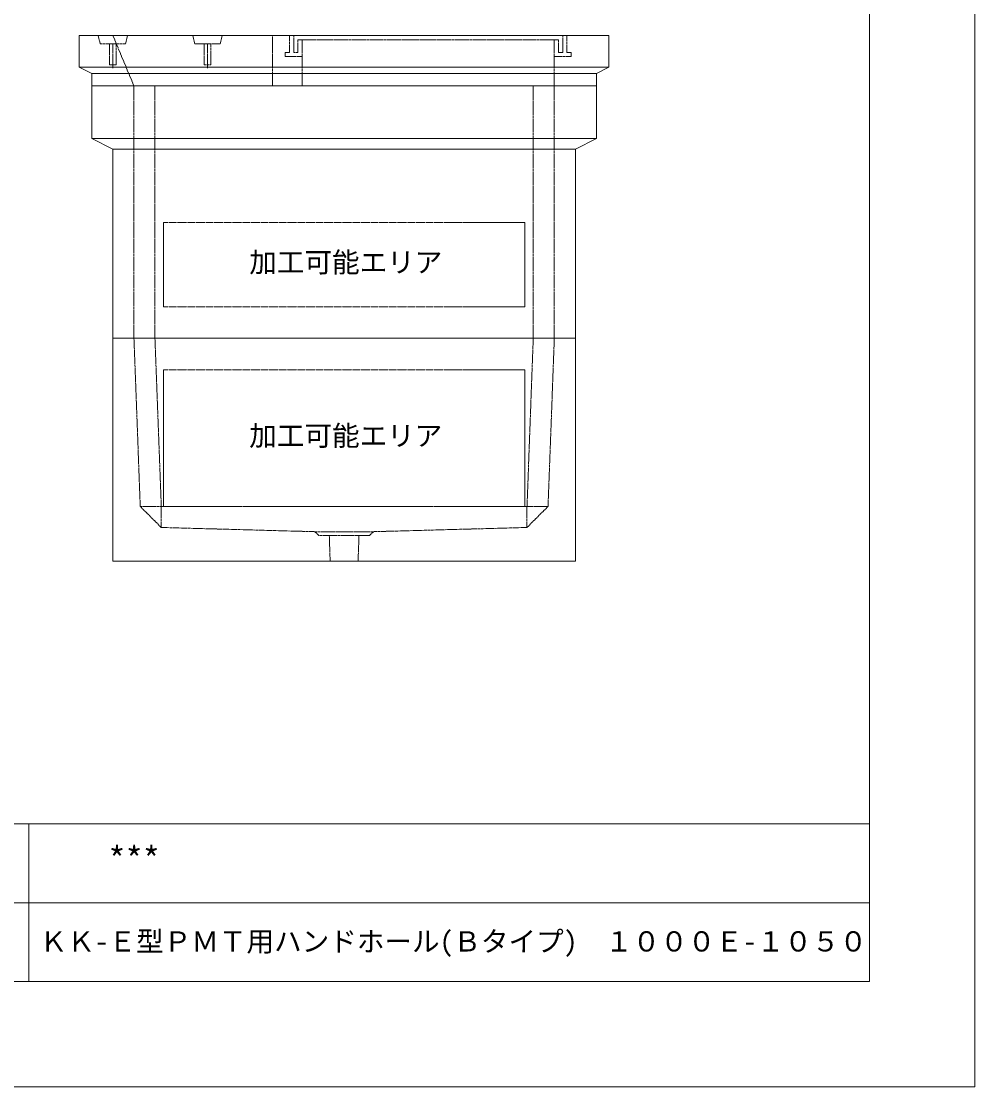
# Model space of a CAD drawing. Units: millimetres, scale not verified. Extents: x -3712 to 3712, y -2625 to 2625.
# Drawn here: x 1445 to 3712, y -2625 to -91 of the extents above; entities that cross this region are included whole.
import ezdxf
from ezdxf.enums import TextEntityAlignment as Align

# ---------------------------------------------------------------- set-up
doc = ezdxf.new("R2010")
doc.units = ezdxf.units.MM
doc.header["$LTSCALE"] = 10
doc.linetypes.add('LONG_DASHED1', pattern=[7, 6, -1])
doc.linetypes.add('LONG_DOUBLE_CHAIN', pattern=[21.8, 18, -1, 0.6, -0.6, 0.6, -1])
for name, color, linetype, lineweight in [('0-0_D-TTL', 7, 'Continuous', 9), ('0-1_Defpoints', 7, 'Continuous', 9), ('0-2_D-TTL-FRAM1', 134, 'Continuous', 9), ('0-3_D-TTL-TXT', 7, 'Continuous', 9), ('0-7_D-STR', 7, 'Continuous', 9), ('0-9_D-STR-STR5', 1, 'LONG_DOUBLE_CHAIN', 9), ('0-B_D-STR-STR2', 1, 'LONG_DASHED1', 9), ('0-C_D-STR-STR4', 134, 'LONG_DASHED1', 9)]:
    doc.layers.add(name, color=color, linetype=linetype, lineweight=lineweight)
doc.styles.add('ＭＳ ゴシック', font='')
doc.styles.get('ＭＳ ゴシック').set_extended_font_data('MS Gothic')

# ---------------------------------------------------------------- blocks, each defined once
blk = doc.blocks.new('A$C4DE05FD1')
at = {"layer": '0-0_D-TTL', "color": 134}
for p in [(57400, 38000), (2000, 2000)]:
    blk.add_line(p, (57400, 2000), dxfattribs=at)
at = {"layer": '0-1_Defpoints', "color": 134}
for p in [(59400, 42000), (0, 0)]:
    blk.add_line(p, (59400, 0), dxfattribs=at)
at = {"layer": '0-2_D-TTL-FRAM1'}
for p, q in [((19400, 5000), (57400, 5000)), ((41400, 5000), (41400, 2000)), ((32400, 3500), (57400, 3500))]:
    blk.add_line(p, q, dxfattribs=at)
blk = doc.blocks.new('A$C6F5C57E3')
at = {"layer": '0-7_D-STR', "linetype": 'LONG_DASHED1'}
for p, q in [((-5000, 0), (-4850, -4000)), ((-4500, 0), (-4350, -4000)), ((4500, 0), (4350, -4000)), ((5000, 0), (4850, -4000)), ((-4350, -4500), (-4850, -4000)), ((4850, -4000), (-4850, -4000)), ((-4350, -4500), (-4350, -4000)), ((4350, -4500), (4850, -4000)), ((4350, -4500), (4350, -4000)), ((-4350, -4500), (-700, -4600)), ((4350, -4500), (700, -4600)), ((700, -4600), (-700, -4600)), ((-600, -4690), (-700, -4600)), ((600, -4690), (-600, -4690)), ((-333, -5300), (-352.5, -4690)), ((333, -5300), (352.5, -4690)), ((600, -4690), (700, -4600))]:
    blk.add_line(p, q, dxfattribs=at)
at = {"layer": '0-7_D-STR'}
for p, q in [((5500, -5300), (5500, 0)), ((-5500, -5300), (5500, -5300))]:
    blk.add_line(p, q, dxfattribs=at)
blk.add_lwpolyline([(-5500, -5300), (-5500, 0), (5500, 0)], dxfattribs=at)
at = {"layer": '0-9_D-STR-STR5'}
for p, q in [((-4300, -750), (-4300, -4000)), ((4300, -750), (-4300, -750)), ((4300, -750), (4300, -4000)), ((4300, -4000), (-4300, -4000))]:
    blk.add_line(p, q, dxfattribs=at)
blk = doc.blocks.new('A$C19D5226F')
at = {"layer": '0-7_D-STR'}
for p, q in [((-6300, 1200), (6300, 1200)), ((-6300, 1200), (-6300, 450)), ((6300, 1200), (6300, 450)), ((-6300, 450), (6300, 450)), ((-6000, 300), (-6300, 450)), ((-6000, 300), (6000, 300)), ((-6000, 0), (-6000, 300)), ((-6000, 0), (6000, 0))]:
    blk.add_line(p, q, dxfattribs=at)
at = {"layer": '0-7_D-STR', "linetype": 'LONG_DASHED1'}
for p, q in [((-5000, 0), (-5000, 1100)), ((1000, 0), (1000, 1100)), ((1700, 0), (1700, 1200)), ((2950, 1000), (2900, 1200)), ((3550, 1000), (3600, 1200)), ((5000, 0), (5500, 1200)), ((5200, 1000), (5150, 1200)), ((5800, 1000), (5850, 1200)), ((2950, 1000), (3550, 1000)), ((5200, 1000), (5800, 1000))]:
    blk.add_line(p, q, dxfattribs=at)
at = {"layer": '0-7_D-STR'}
blk.add_lwpolyline([(6000, 0), (6000, 300), (6300, 450)], dxfattribs=at)
at = {"layer": '0-B_D-STR-STR2'}
for p, q in [((3250, 420), (3250, 1000)), ((5500, 420), (5500, 1000))]:
    blk.add_line(p, q, dxfattribs=at)
for points in [[(3330, 1000), (3330, 500), (3170, 500), (3170, 1000)], [(5580, 1000), (5580, 500), (5420, 500), (5420, 1000)]]:
    blk.add_lwpolyline(points, dxfattribs=at)
at = {"layer": '0-C_D-STR-STR4'}
for points in [[(-5300, 1200), (-5300, 800), (-5400, 800), (-5400, 700), (-5000, 700)], [(-5000, 1100), (-5100, 1100), (-5100, 800), (-5200, 800), (-5200, 1200)], [(-5000, 1100), (1000, 1100), (1100, 1100), (1100, 800), (1200, 800), (1200, 1200)], [(1300, 1200), (1300, 800), (1400, 800), (1400, 700), (1000, 700)]]:
    blk.add_lwpolyline(points, dxfattribs=at)
blk = doc.blocks.new('A$C984f1b55')
at = {"layer": '0-7_D-STR'}
for p, q in [((6000, 6000), (-6000, 6000)), ((-6000, 4750), (-6000, 6000)), ((6000, 4750), (6000, 6000)), ((-6000, 4750), (-5500, 4500)), ((-6000, 4750), (6000, 4750)), ((6000, 4750), (5500, 4500)), ((-5500, 0), (-5500, 4500)), ((5500, 4500), (-5500, 4500)), ((5500, 0), (5500, 4500)), ((5500, 0), (-5500, 0))]:
    blk.add_line(p, q, dxfattribs=at)
at = {"layer": '0-7_D-STR', "linetype": 'LONG_DASHED1'}
for p, q in [((-5000, 6000), (-5000, 0)), ((-4500, 6000), (-4500, 0)), ((4500, 6000), (4500, 0)), ((5000, 6000), (5000, 0))]:
    blk.add_line(p, q, dxfattribs=at)
at = {"layer": '0-9_D-STR-STR5'}
for p, q in [((4300, 2750), (4300, 750)), ((4300, 750), (-4300, 750))]:
    blk.add_line(p, q, dxfattribs=at)
blk.add_lwpolyline([(4300, 2750), (-4300, 2750), (-4300, 750)], dxfattribs=at)

msp = doc.modelspace()

# ---------------------------------------------------------------- block references
at = {"layer": '0-0_D-TTL', "xscale": 0.125, "yscale": 0.125}
msp.add_blockref('A$C4DE05FD1', (-3712.5, -2625), dxfattribs=at)
at = {"layer": '0-7_D-STR', "yscale": 0.1}
for name, p, xscale in [('A$C19D5226F', (2212.5, -245), -0.1), ('A$C984f1b55', (2212.5, -845), 0.1), ('A$C6F5C57E3', (2212.5, -845), 0.1)]:
    msp.add_blockref(name, p, dxfattribs=dict(at, xscale=xscale))

# ---------------------------------------------------------------- texts
at = {"layer": '0-3_D-TTL-TXT', "style": 'ＭＳ ゴシック'}
for s, height, p in [('***', 60.12, (1651.65, -2132.75)), ('ＫＫ-Ｅ型ＰＭＴ用ハンドホール(Ｂタイプ)\u3000１０００Ｅ-１０５０', 48.11, (1488.15, -2317.94))]:
    msp.add_text(s, height=height, dxfattribs=at).set_placement(p, align=Align.BOTTOM_LEFT)
at = {"layer": '0-9_D-STR-STR5', "style": 'ＭＳ ゴシック'}
for p in [(1986.91, -702.67), (1986.91, -1115.17)]:
    msp.add_text('加工可能エリア', height=48.09, dxfattribs=at).set_placement(p, align=Align.BOTTOM_LEFT)

doc.saveas('drawing.dxf')
